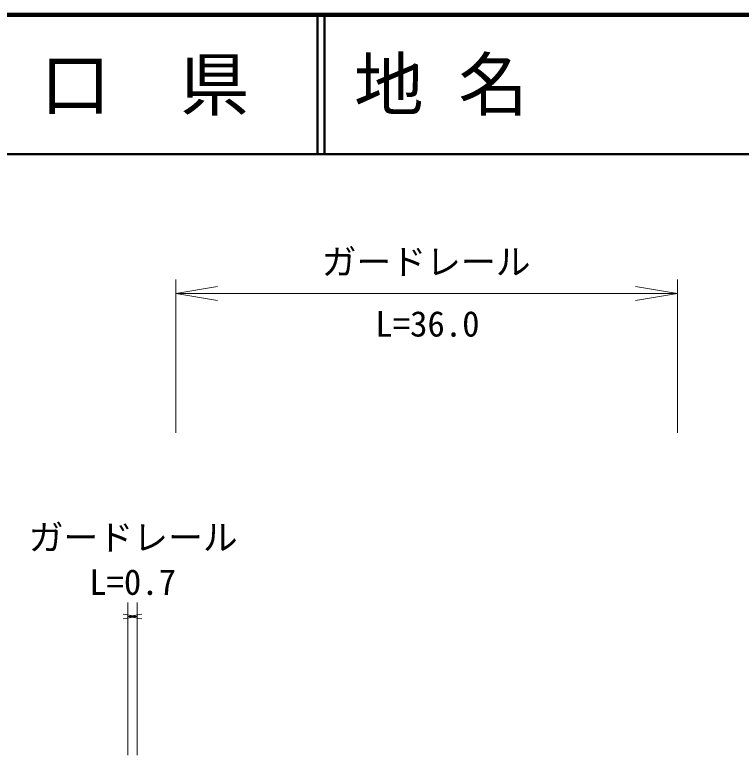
# Model space of a CAD drawing. Units: millimetres at full size, sheet at 1:1000; details may follow other scales. Extents: x 40000 to 680000, y 20000 to 380000.
# Drawn here: x 346023 to 398182, y 326864 to 380000 of the extents above; entities that cross this region are included whole.
import ezdxf
from ezdxf.enums import TextEntityAlignment as Align

# ---------------------------------------------------------------- set-up
doc = ezdxf.new("R2010")
doc.units = ezdxf.units.MM
doc.header["$LTSCALE"] = 1000
for name, color, linetype, lineweight in [('M-STR-HTXT', 7, 'Continuous', 13), ('M-TTL', 2, 'Continuous', 140), ('M-TTL-LINE', 7, 'Continuous', 50)]:
    doc.layers.add(name, color=color, linetype=linetype, lineweight=lineweight)
doc.layers.add('M-TTL-TXT', color=7, linetype='Continuous')
doc.styles.add('ＭＳ ゴシック', font='')
doc.styles.get('ＭＳ ゴシック').set_extended_font_data('MS Gothic')

# ---------------------------------------------------------------- blocks, each defined once
blk = doc.blocks.new('open_arrow')
at = {"color": 0, "linetype": 'Continuous', "lineweight": -2}
blk.add_lwpolyline([(7.5, 1.25), (0, 0), (7.5, -1.25)], dxfattribs=at)

msp = doc.modelspace()

# ---------------------------------------------------------------- linework, layer by layer
at = {"layer": 'M-STR-HTXT'}
for p, q in [((357586, 350000), (357586, 361000)), ((393598, 350000), (393598, 361000)), ((357586, 360000), (393598, 360000)), ((354150, 326864), (354150, 337821)), ((354812, 326864), (354812, 337821)), ((354150, 336821), (354812, 336821))]:
    msp.add_line(p, q, dxfattribs=at)
at = {"layer": 'M-TTL'}
msp.add_line((680000, 380000), (40000, 380000), dxfattribs=at)
at = {"layer": 'M-TTL-LINE'}
for p, q in [((367750, 380000), (367750, 370000)), ((368250, 380000), (368250, 370000)), ((40000, 370000), (680000, 370000))]:
    msp.add_line(p, q, dxfattribs=at)

# ---------------------------------------------------------------- block references
at = {"layer": 'M-STR-HTXT'}
for p, xscale, yscale in [((357586, 360000), 400, 400), ((354150, 336821), 133, 133)]:
    msp.add_blockref('open_arrow', p, dxfattribs=dict(at, xscale=xscale, yscale=yscale))
at = {"layer": 'M-STR-HTXT', "rotation": 180}
for p, xscale, yscale in [((393598, 360000), 400, 400), ((354812, 336821), 133, 133)]:
    msp.add_blockref('open_arrow', p, dxfattribs=dict(at, xscale=xscale, yscale=yscale))

# ---------------------------------------------------------------- texts
at = {"layer": 'M-STR-HTXT', "style": 'ＭＳ ゴシック'}
for p in [(375558, 362270), (354524, 342497)]:
    msp.add_text('ガードレール', height=1833, dxfattribs=at).set_placement(p, align=Align.MIDDLE_CENTER)
for s, p in [('L=36.0', (375655, 356356)), ('L=0.7', (354481, 337821))]:
    msp.add_text(s, height=1833, dxfattribs=at).set_placement(p, align=Align.BOTTOM_CENTER)
at = {"layer": 'M-TTL-TXT', "style": 'ＭＳ ゴシック'}
msp.add_text('地 名', height=3666, dxfattribs=at).set_placement((370380, 375000), align=Align.MIDDLE_LEFT)
msp.add_text('山\u3000口\u3000県', height=3666, dxfattribs=at).set_placement((350375, 375000), align=Align.MIDDLE_CENTER)

doc.saveas('drawing.dxf')
